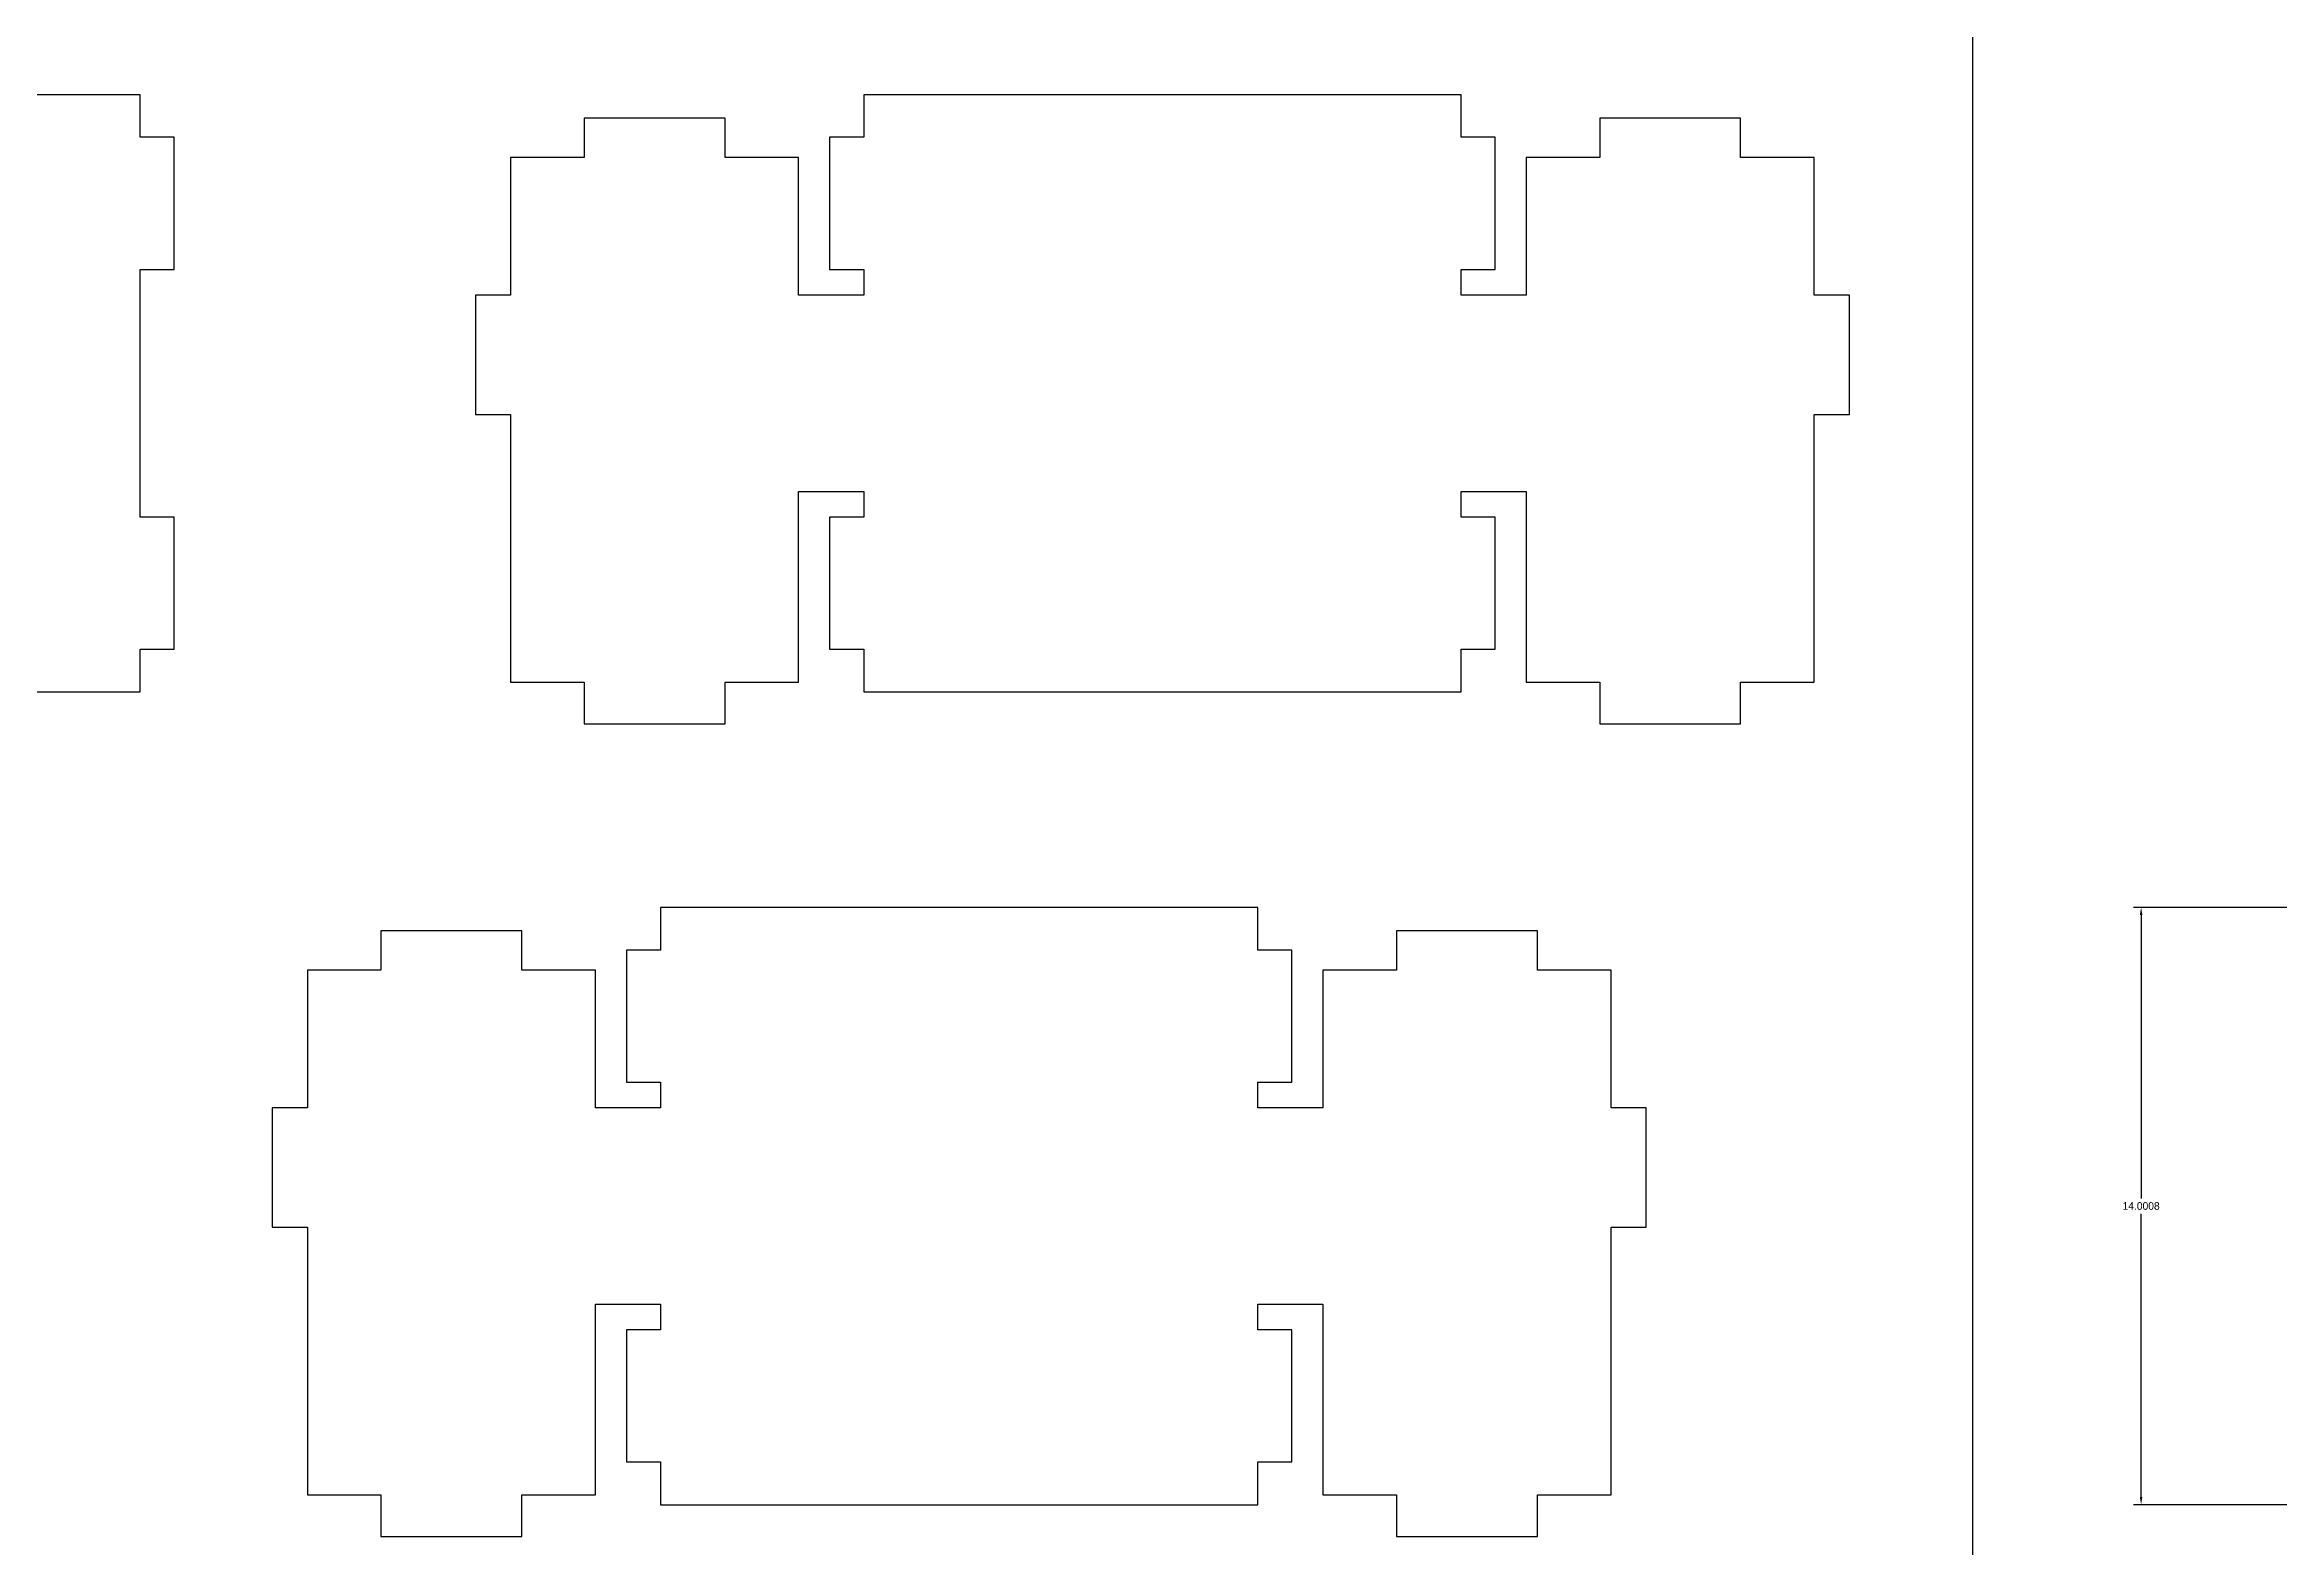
# Model space of a CAD drawing. Header units: inches. Extents: x -72 to 439, y 0 to 199.
# Drawn here: x 248.2 to 300.6, y 30.7 to 65.9 of the extents above; entities that cross this region are included whole.
import ezdxf

# ---------------------------------------------------------------- set-up
doc = ezdxf.new("R2010")
doc.units = ezdxf.units.IN
doc.header["$MEASUREMENT"] = 0
doc.dimstyles.get("Standard").update_dxf_attribs({"dimtxt": 0.18, "dimasz": 0.18, "dimexe": 0.18, "dimexo": 0.0625, "dimgap": 0.09, "dimtad": 0, "dimtih": 1, "dimtoh": 1, "dimdec": 4, "dimzin": 0, "dimdsep": 46, "dimtxsty": 'Standard', "dimcen": 0.09, "dimadec": 0, "dimazin": 0, "dimtfac": 1, "dimtdec": 4, "dimtofl": 0, "dimtmove": 0, "dimatfit": 3, "dimfxl": 1, "dimtolj": 1, "dimtzin": 0, "dimarcsym": 0})

# ---------------------------------------------------------------- blocks, each defined once
blk = doc.blocks.new('*D0')
at = {"color": 0, "linetype": 'Continuous', "lineweight": -2, "transparency": 16777216}
for p, q in [((133.982, 102.818), (370.5, 102.818)), ((370.32, 102.638), (370.32, 57.523)), ((370.32, 12.048), (370.32, 57.163)), ((133.982, 11.868), (370.5, 11.868))]:
    blk.add_line(p, q, dxfattribs=at)
at = {"color": 0, "linetype": 'Continuous', "transparency": 16777216}
for points in [[(370.29, 102.638), (370.35, 102.638), (370.32, 102.818)], [(370.29, 12.048), (370.35, 12.048), (370.32, 11.868)]]:
    blk.add_solid(points, dxfattribs=at)
at = {"layer": 'Defpoints', "color": 0, "linetype": 'Continuous', "transparency": 16777216}
for p in [(133.92, 102.818), (133.92, 11.868), (370.32, 11.868)]:
    blk.add_point(p, dxfattribs=at)
at = {"color": 0, "linetype": 'Continuous', "transparency": 16777216, "insert": (370.32, 57.343), "char_height": 0.18, "attachment_point": 5}
blk.add_mtext('\\A1;90.9503', dxfattribs=at)
blk = doc.blocks.new('*D7')
at = {"color": 0, "linetype": 'Continuous', "lineweight": -2, "transparency": 16777216}
for p, q in [((303.069, 45.668), (297.169, 45.668)), ((297.349, 45.488), (297.349, 38.848)), ((297.349, 31.847), (297.349, 38.488)), ((303.069, 31.667), (297.169, 31.667))]:
    blk.add_line(p, q, dxfattribs=at)
at = {"color": 0, "linetype": 'Continuous', "transparency": 16777216}
for points in [[(297.319, 45.488), (297.379, 45.488), (297.349, 45.668)], [(297.319, 31.847), (297.379, 31.847), (297.349, 31.667)]]:
    blk.add_solid(points, dxfattribs=at)
at = {"layer": 'Defpoints', "color": 0, "linetype": 'Continuous', "transparency": 16777216}
for p in [(303.131, 45.668), (297.349, 31.667), (303.131, 31.667)]:
    blk.add_point(p, dxfattribs=at)
at = {"color": 0, "linetype": 'Continuous', "transparency": 16777216, "insert": (297.349, 38.668), "char_height": 0.18, "attachment_point": 5}
blk.add_mtext('\\A1;14.0008', dxfattribs=at)
blk = doc.blocks.new('*D16')
at = {"color": 0, "linetype": 'Continuous', "lineweight": -2, "transparency": 16777216}
for p, q in [((337.544, 103.318), (409.742, 103.318)), ((409.562, 103.138), (409.562, 57.523)), ((409.562, 11.548), (409.562, 57.163)), ((268.488, 11.368), (409.742, 11.368))]:
    blk.add_line(p, q, dxfattribs=at)
at = {"color": 0, "linetype": 'Continuous', "transparency": 16777216}
for points in [[(409.532, 103.138), (409.592, 103.138), (409.562, 103.318)], [(409.532, 11.548), (409.592, 11.548), (409.562, 11.368)]]:
    blk.add_solid(points, dxfattribs=at)
at = {"layer": 'Defpoints', "color": 0, "linetype": 'Continuous', "transparency": 16777216}
for p in [(337.481, 103.318), (268.425, 11.368), (409.562, 11.368)]:
    blk.add_point(p, dxfattribs=at)
at = {"color": 0, "linetype": 'Continuous', "transparency": 16777216, "insert": (409.562, 57.343), "char_height": 0.18, "attachment_point": 5}
blk.add_mtext('\\A1;91.9503', dxfattribs=at)

msp = doc.modelspace()

# ---------------------------------------------------------------- linework, layer by layer
at = {"color": 1, "linetype": 'Continuous'}
msp.add_line((293.395, 103.318), (293.395, 30.4177), dxfattribs=at)
at = {"color": 0}
for p, q in [((250.457, 64.7181), (236.456, 64.7181)), ((250.457, 63.7191), (250.457, 64.7181)), ((267.413, 64.7181), (267.413, 63.7191)), ((281.413, 64.7181), (267.413, 64.7181)), ((281.413, 63.7191), (281.413, 64.7181)), ((264.163, 64.1671), (260.863, 64.1671)), ((260.863, 64.1671), (260.863, 63.2478)), ((264.163, 63.2478), (264.163, 64.1671)), ((287.963, 64.1671), (284.663, 64.1671)), ((284.663, 64.1671), (284.663, 63.2478)), ((287.963, 63.2478), (287.963, 64.1671)), ((251.256, 63.7191), (250.457, 63.7191)), ((251.256, 60.6171), (251.256, 63.7191)), ((267.413, 63.7191), (266.613, 63.7191)), ((266.613, 63.7191), (266.613, 60.6171)), ((282.213, 63.7191), (281.413, 63.7191)), ((282.213, 60.6171), (282.213, 63.7191)), ((260.863, 63.2478), (259.137, 63.2478)), ((259.137, 63.2478), (259.137, 60.0177)), ((265.888, 63.2478), (264.163, 63.2478)), ((265.888, 60.0177), (265.888, 63.2478)), ((284.663, 63.2478), (282.937, 63.2478)), ((282.937, 63.2478), (282.937, 60.0177)), ((289.688, 63.2478), (287.963, 63.2478)), ((289.688, 60.0177), (289.688, 63.2478)), ((250.457, 54.8171), (250.457, 60.6171)), ((250.457, 60.6171), (251.256, 60.6171)), ((266.613, 60.6171), (267.413, 60.6171)), ((267.413, 60.6171), (267.413, 60.0177)), ((281.413, 60.0177), (281.413, 60.6171)), ((281.413, 60.6171), (282.213, 60.6171)), ((259.137, 60.0177), (258.313, 60.0177)), ((258.313, 60.0177), (258.313, 57.2188)), ((267.413, 60.0177), (265.888, 60.0177)), ((282.937, 60.0177), (281.413, 60.0177)), ((290.513, 60.0177), (289.688, 60.0177)), ((290.513, 57.2188), (290.513, 60.0177)), ((258.313, 57.2188), (259.137, 57.2188)), ((259.137, 57.2188), (259.137, 50.9475)), ((289.688, 50.9475), (289.688, 57.2188)), ((289.688, 57.2188), (290.513, 57.2188)), ((265.888, 50.9475), (265.888, 55.4179)), ((265.888, 55.4179), (267.413, 55.4179)), ((267.413, 55.4179), (267.413, 54.8171)), ((281.413, 54.8171), (281.413, 55.4179)), ((281.413, 55.4179), (282.937, 55.4179)), ((282.937, 55.4179), (282.937, 50.9475)), ((251.256, 54.8171), (250.457, 54.8171)), ((251.256, 51.7179), (251.256, 54.8171)), ((267.413, 54.8171), (266.613, 54.8171)), ((266.613, 54.8171), (266.613, 51.7179)), ((282.213, 54.8171), (281.413, 54.8171)), ((282.213, 51.7179), (282.213, 54.8171)), ((250.457, 50.7175), (250.457, 51.7179)), ((250.457, 51.7179), (251.256, 51.7179)), ((266.613, 51.7179), (267.413, 51.7179)), ((267.413, 51.7179), (267.413, 50.7175)), ((281.413, 50.7175), (281.413, 51.7179)), ((281.413, 51.7179), (282.213, 51.7179)), ((259.137, 50.9475), (260.863, 50.9475)), ((260.863, 50.9475), (260.863, 49.9678)), ((264.163, 49.9678), (264.163, 50.9475)), ((264.163, 50.9475), (265.888, 50.9475)), ((282.937, 50.9475), (284.663, 50.9475)), ((284.663, 50.9475), (284.663, 49.9678)), ((287.963, 49.9678), (287.963, 50.9475)), ((287.963, 50.9475), (289.688, 50.9475)), ((236.456, 50.7175), (250.457, 50.7175)), ((267.413, 50.7175), (281.413, 50.7175)), ((260.863, 49.9678), (264.163, 49.9678)), ((284.663, 49.9678), (287.963, 49.9678)), ((262.651, 45.6681), (262.651, 44.6691)), ((276.651, 45.6681), (262.651, 45.6681)), ((276.651, 44.6691), (276.651, 45.6681)), ((259.401, 45.1171), (256.1, 45.1171)), ((256.1, 45.1171), (256.1, 44.1978)), ((259.401, 44.1978), (259.401, 45.1171)), ((283.2, 45.1171), (279.9, 45.1171)), ((279.9, 45.1171), (279.9, 44.1978)), ((283.2, 44.1978), (283.2, 45.1171)), ((262.651, 44.6691), (261.851, 44.6691)), ((261.851, 44.6691), (261.851, 41.5685)), ((277.45, 44.6691), (276.651, 44.6691)), ((277.45, 41.5685), (277.45, 44.6691)), ((256.1, 44.1978), (254.376, 44.1978)), ((254.376, 44.1978), (254.376, 40.9677)), ((261.126, 44.1978), (259.401, 44.1978)), ((261.126, 40.9677), (261.126, 44.1978)), ((279.9, 44.1978), (278.176, 44.1978)), ((278.176, 44.1978), (278.176, 40.9677)), ((284.926, 44.1978), (283.2, 44.1978)), ((284.926, 40.9677), (284.926, 44.1978)), ((261.851, 41.5685), (262.651, 41.5685)), ((262.651, 41.5685), (262.651, 40.9677)), ((276.651, 40.9677), (276.651, 41.5685)), ((276.651, 41.5685), (277.45, 41.5685)), ((254.376, 40.9677), (253.551, 40.9677)), ((253.551, 40.9677), (253.551, 38.1688)), ((262.651, 40.9677), (261.126, 40.9677)), ((278.176, 40.9677), (276.651, 40.9677)), ((285.751, 40.9677), (284.926, 40.9677)), ((285.751, 38.1688), (285.751, 40.9677)), ((253.551, 38.1688), (254.376, 38.1688)), ((254.376, 38.1688), (254.376, 31.8975)), ((284.926, 31.8975), (284.926, 38.1688)), ((284.926, 38.1688), (285.751, 38.1688)), ((261.126, 31.8975), (261.126, 36.3679)), ((261.126, 36.3679), (262.651, 36.3679)), ((262.651, 36.3679), (262.651, 35.7671)), ((276.651, 35.7671), (276.651, 36.3679)), ((276.651, 36.3679), (278.176, 36.3679)), ((278.176, 36.3679), (278.176, 31.8975)), ((262.651, 35.7671), (261.851, 35.7671)), ((261.851, 35.7671), (261.851, 32.6678)), ((277.45, 35.7671), (276.651, 35.7671)), ((277.45, 32.6678), (277.45, 35.7671)), ((261.851, 32.6678), (262.651, 32.6678)), ((262.651, 32.6678), (262.651, 31.6673)), ((276.651, 31.6673), (276.651, 32.6678)), ((276.651, 32.6678), (277.45, 32.6678)), ((254.376, 31.8975), (256.1, 31.8975)), ((256.1, 31.8975), (256.1, 30.9177)), ((259.401, 30.9177), (259.401, 31.8975)), ((259.401, 31.8975), (261.126, 31.8975)), ((262.651, 31.6673), (276.651, 31.6673)), ((278.176, 31.8975), (279.9, 31.8975)), ((279.9, 31.8975), (279.9, 30.9177)), ((283.2, 30.9177), (283.2, 31.8975)), ((283.2, 31.8975), (284.926, 31.8975)), ((256.1, 30.9177), (259.401, 30.9177)), ((279.9, 30.9177), (283.2, 30.9177))]:
    msp.add_line(p, q, dxfattribs=at)

# ---------------------------------------------------------------- dimensions: what is measured, and where the dimension line sits
at = {"linetype": 'Continuous'}
dim = msp.add_linear_dim(base=(409.56204, 11.3677), p1=(337.481, 103.318), p2=(268.425, 11.3677), angle=90, dimstyle='Standard', dxfattribs=at)
dim.commit()
dim.dimension.update_dxf_attribs({"geometry": '*D16', "text_midpoint": (409.56204, 57.34285)})
at = {"color": 8, "linetype": 'Continuous'}
for base, p1, p2, picture, middle in [((370.3197, 11.8677), (133.92, 102.818), (133.92, 11.8677), '*D0', (370.3197, 57.34285)), ((297.34898, 31.6673), (303.131, 45.6681), (303.131, 31.6673), '*D7', (297.34898, 38.6677))]:
    dim = msp.add_linear_dim(base=base, p1=p1, p2=p2, angle=90, dimstyle='Standard', dxfattribs=at)
    dim.commit()
    dim.dimension.update_dxf_attribs({"geometry": picture, "text_midpoint": middle})

doc.saveas('drawing.dxf')
